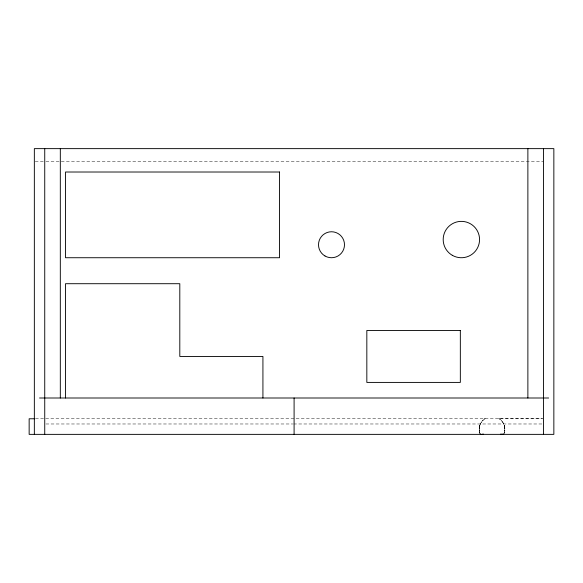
<?xml version="1.0" encoding="UTF-8"?>
<svg xmlns="http://www.w3.org/2000/svg" width="583" height="583" viewBox="0 0 583 583"><rect width="100%" height="100%" fill="white"/><g stroke="black" fill="none" stroke-linecap="round" stroke-linejoin="round"><path stroke-width="0.44" stroke-dasharray="2.92 2.19" d="M479.219 428.439L479.321 427.623L479.241 428.505M504.448 432.44L503.778 434.364L504.834 430.422L504.259 425.444M479.299 427.813L479.219 428.33M479.51 426.523L479.219 428.192L480.377 423.863L481.5 421.924L484.641 418.776L482.177 421.035L479.947 424.898L479.168 429.299L479.743 432.943L479.219 428.177L479.78 425.517L479.612 426.158M504.754 430.844L504.82 430.094M504.747 430.924L504.834 430.4M479.219 428.177L479.313 427.652M480.334 424.074L480.603 423.498M479.306 430.844L479.241 430.094M504.82 428.505L504.747 427.74L504.834 428.439M479.612 426.02L479.743 425.656M504.448 432.579L504.317 432.943C505.957 427.813 503.836 421.742 499.34 418.776C502.48 420.882 504.477 424.453 504.834 428.192L504.747 427.74M482.68 420.532L483.212 420M484.225 419.126L484.655 418.776M484.91 418.776L485.42 418.776M35.257 161.622L45.277 161.622M45.948 161.622L543.458 161.622M35.512 418.776L542.562 418.776L499.405 418.776L499.835 419.126M45.948 423.979L292.732 423.979M293.643 423.979L542.241 423.979M498.64 418.776L499.143 418.776M501.118 420.205L501.38 420.532M501.482 420.635L501.876 421.035M503.457 423.498L503.727 424.074M504.521 426.435L504.273 425.517L504.448 426.02M479.532 432.149L479.78 433.082L479.364 431.529M479.612 432.579L480.275 434.364L479.612 432.44M479.219 430.159L479.313 430.946M479.292 430.699L479.219 430.269M504.834 428.177L504.74 427.623"/><path stroke-width="0.87" d="M503.683 434.007L503.224 434.364M500.717 434.364L501.118 433.847L501.118 434.364M502.138 434.364L502.561 434.036M39.542 398L548.654 398M34.608 418.776L29.15 418.776L29.15 434.364L553.85 434.364L553.85 148.636L34.346 148.636L34.346 434.364M481.5 434.364L481.922 434.364M480.56 434.364L480.377 434.007L480.829 434.364M483.336 434.364L482.935 433.847L482.935 434.364M543.458 148.636L543.458 434.364M527.877 148.636L527.877 398M294.094 398L294.094 434.364M262.926 398L262.926 356.439L179.804 356.439L179.804 283.71L65.515 283.71L65.515 398M60.319 148.636L60.319 398M44.738 148.636L44.738 434.364M279.549 172.014L65.515 172.014L65.515 257.73L279.549 257.73L279.549 172.014M460.337 330.466L366.831 330.466L366.831 382.412L460.337 382.412L460.337 330.466M325.008 255.995A12.986 12.986 0 0 0 344.487 244.743A12.986 12.986 0 0 0 325.008 233.499A12.986 12.986 0 0 0 325.008 255.995M452.284 255.296A18.182 18.182 0 0 0 479.561 239.547A18.182 18.182 0 0 0 452.284 223.806A18.182 18.182 0 0 0 452.284 255.296"/></g></svg>
